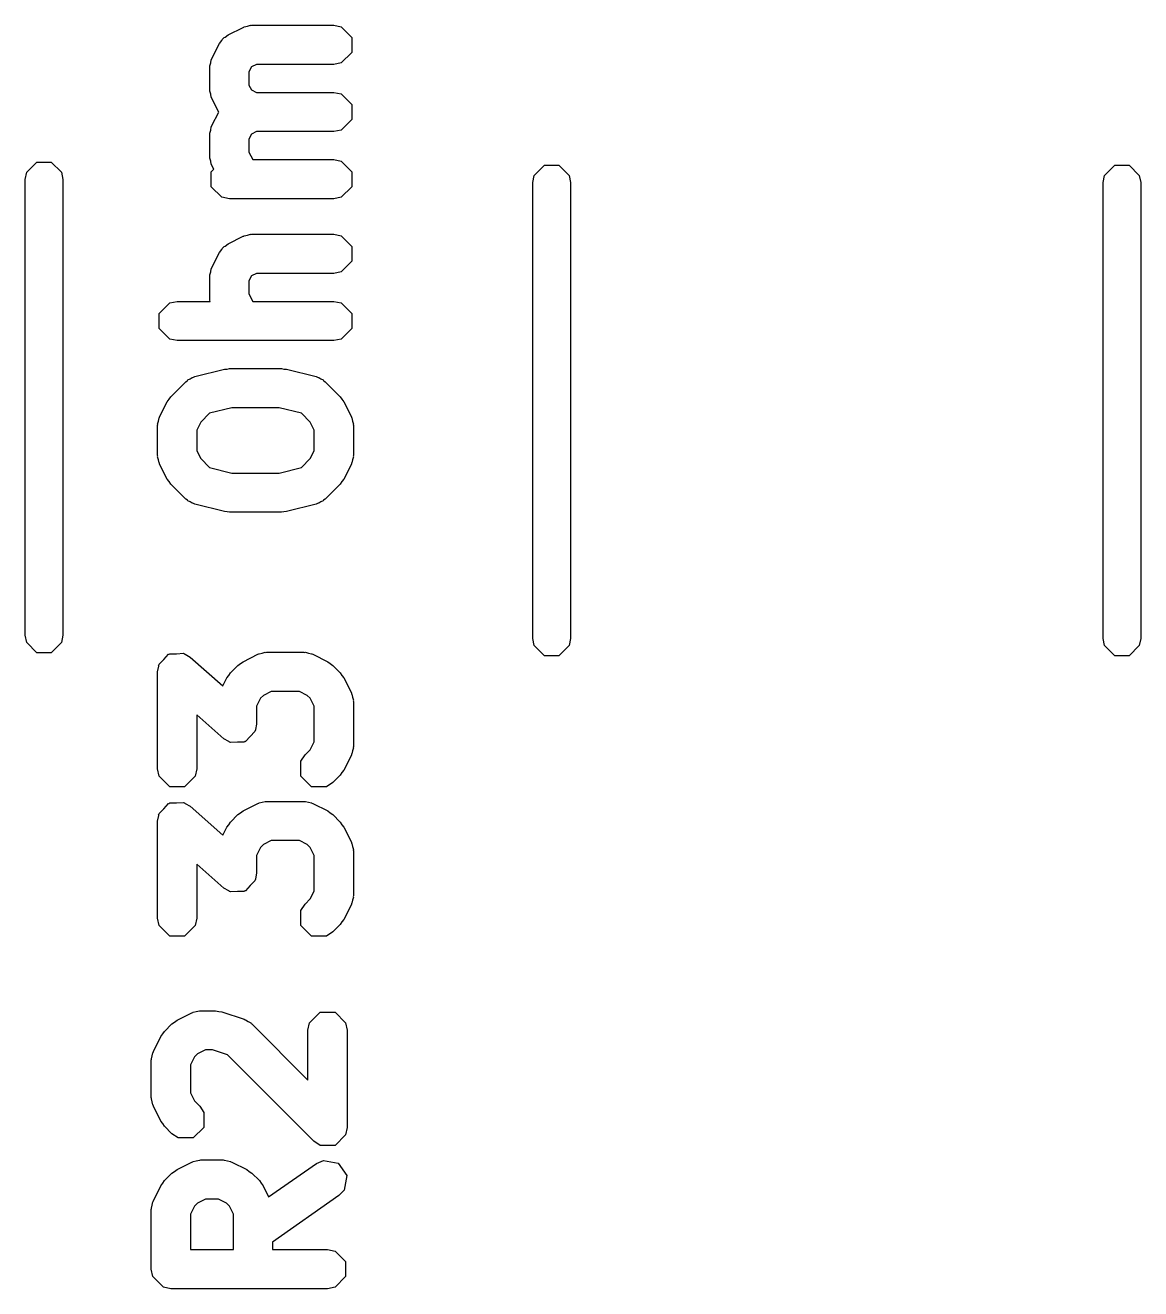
# Model space of a CAD drawing. Extents: x 99 to 216, y -134 to -70.
# Drawn here: x 116.12 to 119.68, y -107.012 to -102.981 of the extents above; entities that cross this region are included whole.
import ezdxf

# ---------------------------------------------------------------- set-up
doc = ezdxf.new("R2010")
doc.units = 0
doc.layers.add('BLACK', color=7, linetype='CONTINUOUS')

msp = doc.modelspace()

# ---------------------------------------------------------------- linework, layer by layer
at = {"layer": 'BLACK', "linetype": 'CONTINUOUS'}
for p, q in [((116.818986, -102.98559), (116.828811, -102.983635)), ((116.828811, -102.983635), (116.838473, -102.98099)), ((116.838473, -102.98099), (116.839832, -102.981443)), ((116.839832, -102.981443), (116.842904, -102.980832)), ((116.842904, -102.980832), (117.104809, -102.980832)), ((117.104809, -102.980832), (117.128727, -102.98559)), ((116.748069, -103.026193), (116.751596, -103.023454)), ((116.751596, -103.023454), (116.754335, -103.019927)), ((116.754335, -103.019927), (116.757503, -103.01887)), ((116.757503, -103.01887), (116.767334, -103.011241)), ((116.767334, -103.011241), (116.814953, -102.98743)), ((116.814953, -102.98743), (116.817972, -102.986603)), ((116.817972, -102.986603), (116.818986, -102.98559)), ((117.128727, -102.98559), (117.162551, -103.019414)), ((117.162551, -103.019414), (117.162551, -103.06725)), ((116.715574, -103.086811), (116.739383, -103.039192)), ((116.739383, -103.039192), (116.747013, -103.029361)), ((116.747013, -103.029361), (116.748069, -103.026193)), ((116.709133, -103.110331), (116.71178, -103.100664)), ((116.71178, -103.100664), (116.713734, -103.090843)), ((116.713734, -103.090843), (116.714747, -103.089829)), ((116.714747, -103.089829), (116.715574, -103.086811)), ((117.128727, -103.101074), (117.104809, -103.105832)), ((117.162551, -103.06725), (117.128727, -103.101074)), ((116.708976, -103.114761), (116.709586, -103.111691)), ((116.708976, -103.18619), (116.708976, -103.114761)), ((116.709586, -103.111691), (116.709133, -103.110331)), ((116.84187, -103.113725), (116.833976, -103.129515)), ((116.833976, -103.129515), (116.833976, -103.171436)), ((116.857657, -103.105832), (116.84187, -103.113725)), ((117.104809, -103.105832), (116.857657, -103.105832)), ((116.709586, -103.189259), (116.708976, -103.18619)), ((116.833976, -103.171436), (116.84187, -103.187224)), ((116.709133, -103.19062), (116.709586, -103.189259)), ((116.71178, -103.200286), (116.709133, -103.19062)), ((116.713734, -103.210108), (116.71178, -103.200286)), ((116.714747, -103.211121), (116.713734, -103.210108)), ((116.715574, -103.21414), (116.714747, -103.211121)), ((116.737312, -103.257618), (116.715574, -103.21414)), ((116.84187, -103.187224), (116.857658, -103.195118)), ((116.857658, -103.195118), (117.104809, -103.195118)), ((117.104809, -103.195118), (117.128727, -103.199876)), ((117.128727, -103.199876), (117.162551, -103.2337)), ((116.715574, -103.301097), (116.737312, -103.257618)), ((117.162551, -103.2337), (117.162551, -103.281536)), ((116.71178, -103.31495), (116.713734, -103.305129)), ((116.713734, -103.305129), (116.714747, -103.304115)), ((116.714747, -103.304115), (116.715574, -103.301097)), ((117.162551, -103.281536), (117.128727, -103.31536)), ((116.708976, -103.329047), (116.709586, -103.325977)), ((116.708976, -103.400475), (116.708976, -103.329047)), ((116.709133, -103.324617), (116.71178, -103.31495)), ((116.709586, -103.325977), (116.709133, -103.324617)), ((116.84187, -103.328011), (116.833976, -103.343801)), ((116.833976, -103.343801), (116.833976, -103.385721)), ((116.857657, -103.320118), (116.84187, -103.328011)), ((117.104809, -103.320118), (116.857657, -103.320118)), ((117.128727, -103.31536), (117.104809, -103.320118)), ((116.833976, -103.385721), (116.845817, -103.409404)), ((116.124567, -103.449974), (116.157039, -103.417502)), ((116.157039, -103.417502), (116.202961, -103.417502)), ((116.202961, -103.417502), (116.235433, -103.449974)), ((116.709586, -103.403544), (116.708976, -103.400475)), ((116.709133, -103.404905), (116.709586, -103.403544)), ((116.71178, -103.414571), (116.709133, -103.404905)), ((116.713734, -103.424393), (116.71178, -103.414571)), ((116.714747, -103.425406), (116.713734, -103.424393)), ((116.715574, -103.428425), (116.714747, -103.425406)), ((116.845817, -103.409404), (117.104809, -103.409404)), ((117.104809, -103.409404), (117.128727, -103.414162)), ((117.128727, -103.414162), (117.162551, -103.447986)), ((117.744567, -103.459975), (117.777039, -103.427503)), ((117.777039, -103.427503), (117.822961, -103.427503)), ((117.822961, -103.427503), (117.855433, -103.459975)), ((119.564567, -103.459975), (119.597039, -103.427503)), ((119.597039, -103.427503), (119.642961, -103.427503)), ((119.642961, -103.427503), (119.675433, -103.459975)), ((116.12, -103.472935), (116.124567, -103.449974)), ((116.235433, -103.449974), (116.24, -103.472935)), ((116.713734, -103.447986), (116.72148, -103.440239)), ((116.713734, -103.495822), (116.713734, -103.447986)), ((116.72148, -103.440239), (116.715574, -103.428425)), ((117.162551, -103.447986), (117.162551, -103.495822)), ((117.74, -103.482936), (117.744567, -103.459975)), ((117.855433, -103.459975), (117.86, -103.482936)), ((119.56, -103.482936), (119.564567, -103.459975)), ((119.675433, -103.459975), (119.68, -103.482936)), ((116.12, -104.927063), (116.12, -103.472935)), ((116.24, -103.472935), (116.24, -104.927063)), ((116.747558, -103.529646), (116.713734, -103.495822)), ((117.162551, -103.495822), (117.128727, -103.529646)), ((117.74, -104.937064), (117.74, -103.482936)), ((117.86, -103.482936), (117.86, -104.937064)), ((119.56, -104.937064), (119.56, -103.482936)), ((119.68, -103.482936), (119.68, -104.937064)), ((116.771476, -103.534404), (116.747558, -103.529646)), ((117.104809, -103.534404), (116.771476, -103.534404)), ((117.128727, -103.529646), (117.104809, -103.534404)), ((116.767334, -103.677908), (116.814953, -103.654097)), ((116.814953, -103.654097), (116.817972, -103.65327)), ((116.817972, -103.65327), (116.818986, -103.652257)), ((116.818986, -103.652257), (116.828811, -103.650302)), ((116.828811, -103.650302), (116.838473, -103.647657)), ((116.838473, -103.647657), (116.839832, -103.64811)), ((116.839832, -103.64811), (116.842904, -103.647499)), ((116.842904, -103.647499), (117.104809, -103.647499)), ((117.104809, -103.647499), (117.128727, -103.652257)), ((117.128727, -103.652257), (117.162551, -103.686081)), ((116.715574, -103.753478), (116.739383, -103.705859)), ((116.739383, -103.705859), (116.747013, -103.696028)), ((116.747013, -103.696028), (116.748069, -103.69286)), ((116.748069, -103.69286), (116.751596, -103.690121)), ((116.751596, -103.690121), (116.754335, -103.686594)), ((116.754335, -103.686594), (116.757503, -103.685537)), ((116.757503, -103.685537), (116.767334, -103.677908)), ((117.162551, -103.686081), (117.162551, -103.733917)), ((117.162551, -103.733917), (117.128727, -103.767741)), ((116.708976, -103.781428), (116.709586, -103.778358)), ((116.708976, -103.852856), (116.708976, -103.781428)), ((116.709133, -103.776998), (116.71178, -103.767331)), ((116.709586, -103.778358), (116.709133, -103.776998)), ((116.71178, -103.767331), (116.713734, -103.75751)), ((116.713734, -103.75751), (116.714747, -103.756496)), ((116.714747, -103.756496), (116.715574, -103.753478)), ((116.84187, -103.780392), (116.833976, -103.796182)), ((116.857657, -103.772499), (116.84187, -103.780392)), ((117.104809, -103.772499), (116.857657, -103.772499)), ((117.128727, -103.767741), (117.104809, -103.772499)), ((116.833976, -103.796182), (116.833976, -103.838102)), ((116.547067, -103.900367), (116.580891, -103.866543)), ((116.580891, -103.866543), (116.604809, -103.861785)), ((116.604809, -103.861785), (116.710365, -103.861785)), ((116.709586, -103.855925), (116.708976, -103.852856)), ((116.709133, -103.857286), (116.709586, -103.855925)), ((116.710365, -103.861785), (116.709133, -103.857286)), ((116.833976, -103.838102), (116.845817, -103.861785)), ((116.845817, -103.861785), (117.104809, -103.861785)), ((117.104809, -103.861785), (117.128727, -103.866543)), ((117.128727, -103.866543), (117.162551, -103.900367)), ((116.547067, -103.948203), (116.547067, -103.900367)), ((117.162551, -103.900367), (117.162551, -103.948203)), ((116.580891, -103.982027), (116.547067, -103.948203)), ((117.162551, -103.948203), (117.128727, -103.982027)), ((116.604809, -103.986785), (116.580891, -103.982027)), ((117.104809, -103.986785), (116.604809, -103.986785)), ((117.128727, -103.982027), (117.104809, -103.986785)), ((116.637671, -104.114427), (116.639029, -104.112164)), ((116.639029, -104.112164), (116.645957, -104.10889)), ((116.645957, -104.10889), (116.652321, -104.104639)), ((116.652321, -104.104639), (116.654957, -104.104639)), ((116.654957, -104.104639), (116.661079, -104.101747)), ((116.661079, -104.101747), (116.756317, -104.077937)), ((116.756317, -104.077937), (116.763966, -104.077564)), ((116.763966, -104.077564), (116.771476, -104.076071)), ((116.771476, -104.076071), (116.938142, -104.076071)), ((116.938142, -104.076071), (116.945651, -104.077564)), ((116.945651, -104.077564), (116.953301, -104.077937)), ((116.953301, -104.077937), (117.048539, -104.101747)), ((117.048539, -104.101747), (117.054658, -104.104638)), ((117.054658, -104.104638), (117.057297, -104.104638)), ((117.057297, -104.104638), (117.063667, -104.108894)), ((117.063667, -104.108894), (117.070588, -104.112164)), ((117.070588, -104.112164), (117.071944, -104.114424)), ((116.584425, -104.165806), (116.632044, -104.118187)), ((116.632044, -104.118187), (116.637671, -104.114427)), ((117.071944, -104.114424), (117.077574, -104.118186)), ((117.077574, -104.118186), (117.125194, -104.165805)), ((116.548908, -104.229668), (116.572718, -104.182049)), ((116.572718, -104.182049), (116.578858, -104.174137)), ((116.578858, -104.174137), (116.584425, -104.165806)), ((117.125194, -104.165805), (117.130761, -104.174138)), ((117.130761, -104.174138), (117.136902, -104.18205)), ((117.136902, -104.18205), (117.160711, -104.229668)), ((116.545111, -104.243531), (116.547067, -104.233701)), ((116.547067, -104.233701), (116.548081, -104.232686)), ((116.548081, -104.232686), (116.548908, -104.229668)), ((116.70819, -104.218816), (116.679985, -104.247021)), ((116.779171, -104.201071), (116.70819, -104.218816)), ((116.930447, -104.201071), (116.779171, -104.201071)), ((117.001426, -104.218816), (116.930447, -104.201071)), ((117.029634, -104.247024), (117.001426, -104.218816)), ((117.160711, -104.229668), (117.161537, -104.232687)), ((117.161537, -104.232687), (117.162551, -104.233701)), ((117.162551, -104.233701), (117.164505, -104.243528)), ((116.542309, -104.257619), (116.54292, -104.254547)), ((116.542309, -104.352857), (116.542309, -104.257619)), ((116.542467, -104.253188), (116.545111, -104.243531)), ((116.54292, -104.254547), (116.542467, -104.253188)), ((116.679985, -104.247021), (116.667309, -104.272372)), ((116.667309, -104.272372), (116.667309, -104.338103)), ((117.042309, -104.272372), (117.029634, -104.247024)), ((117.042309, -104.338103), (117.042309, -104.272372)), ((117.164505, -104.243528), (117.167151, -104.253189)), ((117.167151, -104.253189), (117.166698, -104.254547)), ((117.166698, -104.254547), (117.167309, -104.257619)), ((117.167309, -104.257619), (117.167309, -104.352857)), ((116.54292, -104.355928), (116.542309, -104.352857)), ((116.667309, -104.338103), (116.679985, -104.363454)), ((117.029634, -104.363451), (117.042309, -104.338103)), ((117.167309, -104.352857), (117.166698, -104.355928)), ((116.542467, -104.357288), (116.54292, -104.355928)), ((116.545111, -104.366944), (116.542467, -104.357288)), ((116.547067, -104.376775), (116.545111, -104.366944)), ((116.548081, -104.377789), (116.547067, -104.376775)), ((116.548908, -104.380808), (116.548081, -104.377789)), ((116.572718, -104.428427), (116.548908, -104.380808)), ((116.679985, -104.363454), (116.70819, -104.391659)), ((116.70819, -104.391659), (116.77917, -104.409404)), ((116.930448, -104.409404), (117.001426, -104.391659)), ((117.001426, -104.391659), (117.029634, -104.363451)), ((117.160711, -104.380808), (117.136902, -104.428426)), ((117.161537, -104.377788), (117.160711, -104.380808)), ((117.162551, -104.376775), (117.161537, -104.377788)), ((117.164505, -104.366947), (117.162551, -104.376775)), ((117.167151, -104.357287), (117.164505, -104.366947)), ((117.166698, -104.355928), (117.167151, -104.357287)), ((116.578858, -104.436338), (116.572718, -104.428427)), ((116.77917, -104.409404), (116.930448, -104.409404)), ((117.136902, -104.428426), (117.130761, -104.436337)), ((116.584425, -104.44467), (116.578858, -104.436338)), ((116.632044, -104.492289), (116.584425, -104.44467)), ((117.125194, -104.444671), (117.077574, -104.49229)), ((117.130761, -104.436337), (117.125194, -104.444671)), ((116.637672, -104.496049), (116.632044, -104.492289)), ((116.63903, -104.498312), (116.637672, -104.496049)), ((116.645954, -104.501583), (116.63903, -104.498312)), ((116.652321, -104.505837), (116.645954, -104.501583)), ((116.654958, -104.505837), (116.652321, -104.505837)), ((116.66108, -104.508729), (116.654958, -104.505837)), ((116.756318, -104.532538), (116.66108, -104.508729)), ((117.048538, -104.508729), (116.9533, -104.532538)), ((117.054657, -104.505837), (117.048538, -104.508729)), ((117.057297, -104.505838), (117.054657, -104.505837)), ((117.063668, -104.501581), (117.057297, -104.505838)), ((117.070588, -104.498312), (117.063668, -104.501581)), ((117.071944, -104.496051), (117.070588, -104.498312)), ((117.077574, -104.49229), (117.071944, -104.496051)), ((116.763966, -104.53291), (116.756318, -104.532538)), ((116.771476, -104.534404), (116.763966, -104.53291)), ((116.938142, -104.534404), (116.771476, -104.534404)), ((116.945651, -104.53291), (116.938142, -104.534404)), ((116.9533, -104.532538), (116.945651, -104.53291)), ((116.124567, -104.950024), (116.12, -104.927063)), ((116.157039, -104.982496), (116.124567, -104.950024)), ((116.235433, -104.950024), (116.202961, -104.982496)), ((116.24, -104.927063), (116.235433, -104.950024)), ((117.744567, -104.960025), (117.74, -104.937064)), ((117.86, -104.937064), (117.855433, -104.960025)), ((119.564567, -104.960025), (119.56, -104.937064)), ((119.68, -104.937064), (119.675433, -104.960025)), ((116.202961, -104.982496), (116.157039, -104.982496)), ((116.562624, -105.003856), (116.577104, -104.987308)), ((116.577104, -104.987308), (116.57932, -104.98716)), ((116.57932, -104.98716), (116.580891, -104.98559)), ((116.580891, -104.98559), (116.602881, -104.98559)), ((116.602881, -104.98559), (116.624832, -104.984127)), ((116.624832, -104.984127), (116.627373, -104.98559)), ((116.627373, -104.98559), (116.628727, -104.98559)), ((116.628727, -104.98559), (116.630565, -104.987428)), ((116.630565, -104.987428), (116.645966, -104.996296)), ((116.645966, -104.996296), (116.750717, -105.087953)), ((116.814953, -105.011241), (116.862572, -104.98743)), ((116.862572, -104.98743), (116.865591, -104.986603)), ((116.865591, -104.986603), (116.866605, -104.98559)), ((116.866605, -104.98559), (116.87643, -104.983635)), ((116.87643, -104.983635), (116.886092, -104.98099)), ((116.886092, -104.98099), (116.887451, -104.981443)), ((116.887451, -104.981443), (116.890523, -104.980832)), ((116.890523, -104.980832), (117.009571, -104.980832)), ((117.009571, -104.980832), (117.012642, -104.981443)), ((117.012642, -104.981443), (117.014002, -104.98099)), ((117.014002, -104.98099), (117.023658, -104.983634)), ((117.023658, -104.983634), (117.033489, -104.98559)), ((117.033489, -104.98559), (117.034503, -104.986604)), ((117.034503, -104.986604), (117.037522, -104.987431)), ((117.037522, -104.987431), (117.085141, -105.011241)), ((117.777039, -104.992497), (117.744567, -104.960025)), ((117.822961, -104.992497), (117.777039, -104.992497)), ((117.855433, -104.960025), (117.822961, -104.992497)), ((119.597039, -104.992497), (119.564567, -104.960025)), ((119.642961, -104.992497), (119.597039, -104.992497)), ((119.675433, -104.960025), (119.642961, -104.992497)), ((116.542309, -105.043332), (116.545776, -105.0259)), ((116.545604, -105.023309), (116.546494, -105.022291)), ((116.545776, -105.0259), (116.545604, -105.023309)), ((116.546494, -105.022291), (116.547067, -105.019414)), ((116.547067, -105.019414), (116.562624, -105.003856)), ((116.774901, -105.046757), (116.79871, -105.022948)), ((116.79871, -105.022948), (116.807041, -105.017381)), ((116.807041, -105.017381), (116.814953, -105.011241)), ((117.085141, -105.011241), (117.093049, -105.017379)), ((117.093049, -105.017379), (117.101383, -105.022947)), ((117.101383, -105.022947), (117.125193, -105.046756)), ((116.542309, -105.352856), (116.542309, -105.043332)), ((116.750717, -105.087953), (116.763194, -105.063)), ((116.763194, -105.063), (116.769334, -105.055088)), ((116.769334, -105.055088), (116.774901, -105.046757)), ((117.125193, -105.046756), (117.130757, -105.055083)), ((117.130757, -105.055083), (117.136902, -105.063001)), ((117.136902, -105.063001), (117.160711, -105.110619)), ((116.879927, -105.118506), (116.870461, -105.127972)), ((116.905276, -105.105832), (116.879927, -105.118506)), ((116.994817, -105.105832), (116.905276, -105.105832)), ((117.020169, -105.118508), (116.994817, -105.105832)), ((117.029634, -105.127973), (117.020169, -105.118508)), ((117.160711, -105.110619), (117.161537, -105.113638)), ((117.161537, -105.113638), (117.162551, -105.114652)), ((117.162551, -105.114652), (117.164505, -105.124479)), ((116.870461, -105.127972), (116.857785, -105.153323)), ((116.857785, -105.153323), (116.857785, -105.209999)), ((117.042309, -105.153323), (117.029634, -105.127973)), ((117.042309, -105.266673), (117.042309, -105.153323)), ((117.164505, -105.124479), (117.167151, -105.13414)), ((117.167151, -105.13414), (117.166698, -105.135498)), ((117.166698, -105.135498), (117.167309, -105.13857)), ((117.167309, -105.13857), (117.167309, -105.281427)), ((116.754129, -105.257035), (116.667309, -105.181067)), ((116.667309, -105.181067), (116.667309, -105.352856)), ((116.853027, -105.233917), (116.837473, -105.24947)), ((116.853599, -105.231041), (116.853027, -105.233917)), ((116.854491, -105.230022), (116.853599, -105.231041)), ((116.857785, -105.209999), (116.854318, -105.227427)), ((116.854318, -105.227427), (116.854491, -105.230022)), ((116.76953, -105.265904), (116.754129, -105.257035)), ((116.771367, -105.267741), (116.76953, -105.265904)), ((116.77272, -105.267741), (116.771367, -105.267741)), ((116.775262, -105.269205), (116.77272, -105.267741)), ((116.797221, -105.267741), (116.775262, -105.269205)), ((116.819203, -105.267741), (116.797221, -105.267741)), ((116.820773, -105.26617), (116.819203, -105.267741)), ((116.82299, -105.266023), (116.820773, -105.26617)), ((116.837473, -105.24947), (116.82299, -105.266023)), ((117.029633, -105.292024), (117.042309, -105.266673)), ((117.167309, -105.281427), (117.166698, -105.284498)), ((116.999448, -105.328939), (117.012996, -105.308662)), ((117.012996, -105.308662), (117.029633, -105.292024)), ((117.160711, -105.309378), (117.136902, -105.356996)), ((117.161537, -105.306358), (117.160711, -105.309378)), ((117.162551, -105.305345), (117.161537, -105.306358)), ((117.164505, -105.295517), (117.162551, -105.305345)), ((117.167151, -105.285857), (117.164505, -105.295517)), ((117.166698, -105.284498), (117.167151, -105.285857)), ((116.547067, -105.376774), (116.542309, -105.352856)), ((116.667309, -105.352856), (116.662551, -105.376774)), ((116.999448, -105.376773), (116.999448, -105.328939)), ((117.136902, -105.356996), (117.130757, -105.364913)), ((116.580891, -105.410598), (116.547067, -105.376774)), ((116.662551, -105.376774), (116.628727, -105.410598)), ((117.033273, -105.410598), (116.999448, -105.376773)), ((117.101384, -105.39705), (117.081107, -105.410598)), ((117.125194, -105.37324), (117.101384, -105.39705)), ((117.130757, -105.364913), (117.125194, -105.37324)), ((116.628727, -105.410598), (116.580891, -105.410598)), ((117.081107, -105.410598), (117.033273, -105.410598)), ((116.547067, -105.495604), (116.562624, -105.480046)), ((116.562624, -105.480046), (116.577104, -105.463498)), ((116.577104, -105.463498), (116.57932, -105.46335)), ((116.57932, -105.46335), (116.580891, -105.46178)), ((116.580891, -105.46178), (116.602881, -105.46178)), ((116.602881, -105.46178), (116.624832, -105.460317)), ((116.624832, -105.460317), (116.627373, -105.46178)), ((116.627373, -105.46178), (116.628727, -105.46178)), ((116.628727, -105.46178), (116.630565, -105.463618)), ((116.630565, -105.463618), (116.645966, -105.472486)), ((116.645966, -105.472486), (116.750717, -105.564143)), ((116.814953, -105.487431), (116.862572, -105.46362)), ((116.862572, -105.46362), (116.865591, -105.462793)), ((116.865591, -105.462793), (116.866605, -105.46178)), ((116.866605, -105.46178), (116.87643, -105.459825)), ((116.87643, -105.459825), (116.886092, -105.45718)), ((116.886092, -105.45718), (116.887451, -105.457633)), ((116.887451, -105.457633), (116.890523, -105.457022)), ((116.890523, -105.457022), (117.009571, -105.457022)), ((117.009571, -105.457022), (117.012642, -105.457633)), ((117.012642, -105.457633), (117.014002, -105.45718)), ((117.014002, -105.45718), (117.023658, -105.459824)), ((117.023658, -105.459824), (117.033489, -105.46178)), ((117.033489, -105.46178), (117.034503, -105.462794)), ((117.034503, -105.462794), (117.037522, -105.463621)), ((117.037522, -105.463621), (117.085141, -105.487431)), ((116.542309, -105.519522), (116.545776, -105.50209)), ((116.542309, -105.829046), (116.542309, -105.519522)), ((116.545604, -105.499499), (116.546494, -105.498481)), ((116.545776, -105.50209), (116.545604, -105.499499)), ((116.546494, -105.498481), (116.547067, -105.495604)), ((116.769334, -105.531278), (116.774901, -105.522947)), ((116.774901, -105.522947), (116.79871, -105.499138)), ((116.79871, -105.499138), (116.807041, -105.493571)), ((116.807041, -105.493571), (116.814953, -105.487431)), ((117.085141, -105.487431), (117.093049, -105.493569)), ((117.093049, -105.493569), (117.101383, -105.499137)), ((117.101383, -105.499137), (117.125193, -105.522946)), ((117.125193, -105.522946), (117.130757, -105.531273)), ((116.750717, -105.564143), (116.763194, -105.53919)), ((116.763194, -105.53919), (116.769334, -105.531278)), ((117.130757, -105.531273), (117.136902, -105.539191)), ((117.136902, -105.539191), (117.160711, -105.586809)), ((116.870461, -105.604162), (116.857785, -105.629513)), ((116.879927, -105.594696), (116.870461, -105.604162)), ((116.905276, -105.582022), (116.879927, -105.594696)), ((116.994817, -105.582022), (116.905276, -105.582022)), ((117.020169, -105.594698), (116.994817, -105.582022)), ((117.029634, -105.604163), (117.020169, -105.594698)), ((117.042309, -105.629513), (117.029634, -105.604163)), ((117.160711, -105.586809), (117.161537, -105.589828)), ((117.161537, -105.589828), (117.162551, -105.590842)), ((117.162551, -105.590842), (117.164505, -105.600669)), ((117.164505, -105.600669), (117.167151, -105.61033)), ((116.857785, -105.629513), (116.857785, -105.686189)), ((117.042309, -105.742863), (117.042309, -105.629513)), ((117.167151, -105.61033), (117.166698, -105.611688)), ((117.166698, -105.611688), (117.167309, -105.61476)), ((117.167309, -105.61476), (117.167309, -105.757617)), ((116.754129, -105.733225), (116.667309, -105.657257)), ((116.667309, -105.657257), (116.667309, -105.829046)), ((116.853027, -105.710107), (116.837473, -105.72566)), ((116.853599, -105.707231), (116.853027, -105.710107)), ((116.854491, -105.706212), (116.853599, -105.707231)), ((116.857785, -105.686189), (116.854318, -105.703617)), ((116.854318, -105.703617), (116.854491, -105.706212)), ((116.76953, -105.742094), (116.754129, -105.733225)), ((116.771367, -105.743931), (116.76953, -105.742094)), ((116.77272, -105.743931), (116.771367, -105.743931)), ((116.775262, -105.745395), (116.77272, -105.743931)), ((116.797221, -105.743931), (116.775262, -105.745395)), ((116.819203, -105.743931), (116.797221, -105.743931)), ((116.820773, -105.74236), (116.819203, -105.743931)), ((116.82299, -105.742213), (116.820773, -105.74236)), ((116.837473, -105.72566), (116.82299, -105.742213)), ((117.029633, -105.768214), (117.042309, -105.742863)), ((117.167151, -105.762047), (117.164505, -105.771707)), ((117.167309, -105.757617), (117.166698, -105.760688)), ((117.166698, -105.760688), (117.167151, -105.762047)), ((116.999448, -105.805129), (117.012996, -105.784852)), ((116.999448, -105.852963), (116.999448, -105.805129)), ((117.012996, -105.784852), (117.029633, -105.768214)), ((117.160711, -105.785568), (117.136902, -105.833186)), ((117.161537, -105.782548), (117.160711, -105.785568)), ((117.162551, -105.781535), (117.161537, -105.782548)), ((117.164505, -105.771707), (117.162551, -105.781535)), ((116.547067, -105.852964), (116.542309, -105.829046)), ((116.667309, -105.829046), (116.662551, -105.852964)), ((117.130757, -105.841103), (117.125194, -105.84943)), ((117.136902, -105.833186), (117.130757, -105.841103)), ((116.580891, -105.886788), (116.547067, -105.852964)), ((116.628727, -105.886788), (116.580891, -105.886788)), ((116.662551, -105.852964), (116.628727, -105.886788)), ((117.033273, -105.886788), (116.999448, -105.852963)), ((117.081107, -105.886788), (117.033273, -105.886788)), ((117.101384, -105.87324), (117.081107, -105.886788)), ((117.125194, -105.84943), (117.101384, -105.87324)), ((116.656129, -106.1294), (116.665954, -106.127445)), ((116.665954, -106.127445), (116.675616, -106.1248)), ((116.675616, -106.1248), (116.676975, -106.125253)), ((116.676975, -106.125253), (116.680047, -106.124642)), ((116.680047, -106.124642), (116.727666, -106.124642)), ((116.727666, -106.124642), (116.737491, -106.126596)), ((116.737491, -106.126596), (116.74743, -106.127849)), ((116.74743, -106.127849), (116.81886, -106.151659)), ((116.564425, -106.190567), (116.588234, -106.166758)), ((116.588234, -106.166758), (116.596565, -106.161191)), ((116.596565, -106.161191), (116.604477, -106.155051)), ((116.604477, -106.155051), (116.652096, -106.13124)), ((116.652096, -106.13124), (116.655115, -106.130413)), ((116.655115, -106.130413), (116.656129, -106.1294)), ((116.81886, -106.151659), (116.821581, -106.15321)), ((116.821581, -106.15321), (116.823012, -106.15321)), ((116.823012, -106.15321), (116.831334, -106.15877)), ((116.831334, -106.15877), (116.840046, -106.163737)), ((116.840046, -106.163737), (116.840687, -106.165019)), ((116.840687, -106.165019), (116.843289, -106.166758)), ((116.843289, -106.166758), (117.022309, -106.345778)), ((117.022309, -106.187142), (117.027067, -106.163224)), ((117.027067, -106.163224), (117.060891, -106.1294)), ((117.060891, -106.1294), (117.108727, -106.1294)), ((117.108727, -106.1294), (117.142551, -106.163224)), ((117.142551, -106.163224), (117.147309, -106.187142)), ((116.528908, -106.254429), (116.552718, -106.20681)), ((116.552718, -106.20681), (116.558858, -106.198898)), ((116.558858, -106.198898), (116.564425, -106.190567)), ((117.022309, -106.345778), (117.022309, -106.187142)), ((117.147309, -106.187142), (117.147309, -106.496666)), ((116.6948, -106.249642), (116.669451, -106.262316)), ((116.717523, -106.249642), (116.6948, -106.249642)), ((116.765334, -106.265579), (116.717523, -106.249642)), ((116.522309, -106.28238), (116.52292, -106.279308)), ((116.522309, -106.401428), (116.522309, -106.28238)), ((116.522467, -106.277949), (116.525111, -106.268292)), ((116.52292, -106.279308), (116.522467, -106.277949)), ((116.525111, -106.268292), (116.527067, -106.258462)), ((116.527067, -106.258462), (116.528081, -106.257447)), ((116.528081, -106.257447), (116.528908, -106.254429)), ((116.659985, -106.271782), (116.647309, -106.297133)), ((116.669451, -106.262316), (116.659985, -106.271782)), ((117.040615, -106.54086), (116.765334, -106.265579)), ((116.647309, -106.297133), (116.647309, -106.386674)), ((116.52292, -106.404499), (116.522309, -106.401428)), ((116.522467, -106.405859), (116.52292, -106.404499)), ((116.525111, -106.415515), (116.522467, -106.405859)), ((116.647309, -106.386674), (116.659985, -106.412025)), ((116.527067, -106.425346), (116.525111, -106.415515)), ((116.528081, -106.42636), (116.527067, -106.425346)), ((116.528908, -106.429379), (116.528081, -106.42636)), ((116.552718, -106.476998), (116.528908, -106.429379)), ((116.659985, -106.412025), (116.676622, -106.428662)), ((116.676622, -106.428662), (116.69017, -106.448939)), ((116.69017, -106.448939), (116.69017, -106.496773)), ((116.558858, -106.484909), (116.552718, -106.476998)), ((116.564425, -106.493241), (116.558858, -106.484909)), ((116.588234, -106.51705), (116.564425, -106.493241)), ((116.608511, -106.530598), (116.588234, -106.51705)), ((116.656345, -106.530598), (116.608511, -106.530598)), ((116.69017, -106.496773), (116.656345, -106.530598)), ((117.142552, -106.520583), (117.108726, -106.554409)), ((117.147309, -106.496666), (117.142552, -106.520578)), ((117.142552, -106.520578), (117.142552, -106.520583)), ((117.060892, -106.554409), (117.040615, -106.54086)), ((117.108726, -106.554409), (117.060892, -106.554409)), ((116.604478, -106.63124), (116.652096, -106.607431)), ((116.652096, -106.607431), (116.655115, -106.606604)), ((116.655115, -106.606604), (116.656129, -106.605591)), ((116.656129, -106.605591), (116.665956, -106.603636)), ((116.665956, -106.603636), (116.675617, -106.600991)), ((116.675617, -106.600991), (116.676975, -106.601443)), ((116.676975, -106.601443), (116.680047, -106.600833)), ((116.680047, -106.600833), (116.751476, -106.600833)), ((116.751476, -106.600833), (116.754545, -106.601443)), ((116.754545, -106.601443), (116.755906, -106.60099)), ((116.755906, -106.60099), (116.765572, -106.603637)), ((116.765572, -106.603637), (116.775394, -106.605591)), ((116.775394, -106.605591), (116.776407, -106.606604)), ((116.776407, -106.606604), (116.779426, -106.607431)), ((116.779426, -106.607431), (116.827045, -106.63124)), ((116.896673, -106.718736), (117.048968, -106.612131)), ((117.048968, -106.612131), (117.071291, -106.602313)), ((117.071291, -106.602313), (117.118397, -106.610626)), ((117.118397, -106.610626), (117.145829, -106.649814)), ((116.564424, -106.666759), (116.588233, -106.642949)), ((116.588233, -106.642949), (116.59656, -106.637384)), ((116.59656, -106.637384), (116.604478, -106.63124)), ((116.827045, -106.63124), (116.834959, -106.637382)), ((116.834959, -106.637382), (116.84329, -106.642949)), ((116.84329, -106.642949), (116.867099, -106.666759)), ((117.145829, -106.649814), (117.137516, -106.696921)), ((116.528908, -106.73062), (116.552718, -106.683001)), ((116.552718, -106.683001), (116.558856, -106.675092)), ((116.558856, -106.675092), (116.564424, -106.666759)), ((116.867099, -106.666759), (116.872666, -106.675092)), ((116.872666, -106.675092), (116.878805, -106.683001)), ((116.878805, -106.683001), (116.896673, -106.718736)), ((116.528081, -106.733638), (116.528908, -106.73062)), ((116.694801, -106.725833), (116.66945, -106.738507)), ((116.736722, -106.725833), (116.694801, -106.725833)), ((116.762073, -106.738508), (116.736722, -106.725833)), ((117.120651, -106.714535), (116.909214, -106.862539)), ((117.137516, -106.696921), (117.120651, -106.714535)), ((116.522309, -106.758571), (116.52292, -106.755499)), ((116.522309, -106.949047), (116.522309, -106.758571)), ((116.522467, -106.75414), (116.525111, -106.744483)), ((116.52292, -106.755499), (116.522467, -106.75414)), ((116.525111, -106.744483), (116.527067, -106.734653)), ((116.527067, -106.734653), (116.528081, -106.733638)), ((116.659985, -106.747972), (116.647309, -106.773324)), ((116.647309, -106.773324), (116.647309, -106.886547)), ((116.66945, -106.738507), (116.659985, -106.747972)), ((116.771538, -106.747974), (116.762073, -106.738508)), ((116.784214, -106.773324), (116.771538, -106.747974)), ((116.784214, -106.886547), (116.784214, -106.773324)), ((116.647309, -106.886547), (116.784214, -106.886547)), ((116.909214, -106.862539), (116.909214, -106.886547)), ((116.909214, -106.886547), (117.084809, -106.886547)), ((117.084809, -106.886547), (117.108727, -106.891305)), ((117.108727, -106.891305), (117.142551, -106.925129)), ((117.142551, -106.925129), (117.142551, -106.972965)), ((116.527067, -106.972965), (116.522309, -106.949047)), ((116.560891, -107.006789), (116.527067, -106.972965)), ((117.142551, -106.972965), (117.108727, -107.006789)), ((116.584809, -107.011547), (116.560891, -107.006789)), ((117.084809, -107.011547), (116.584809, -107.011547)), ((117.108727, -107.006789), (117.084809, -107.011547))]:
    msp.add_line(p, q, dxfattribs=at)

doc.saveas('drawing.dxf')
